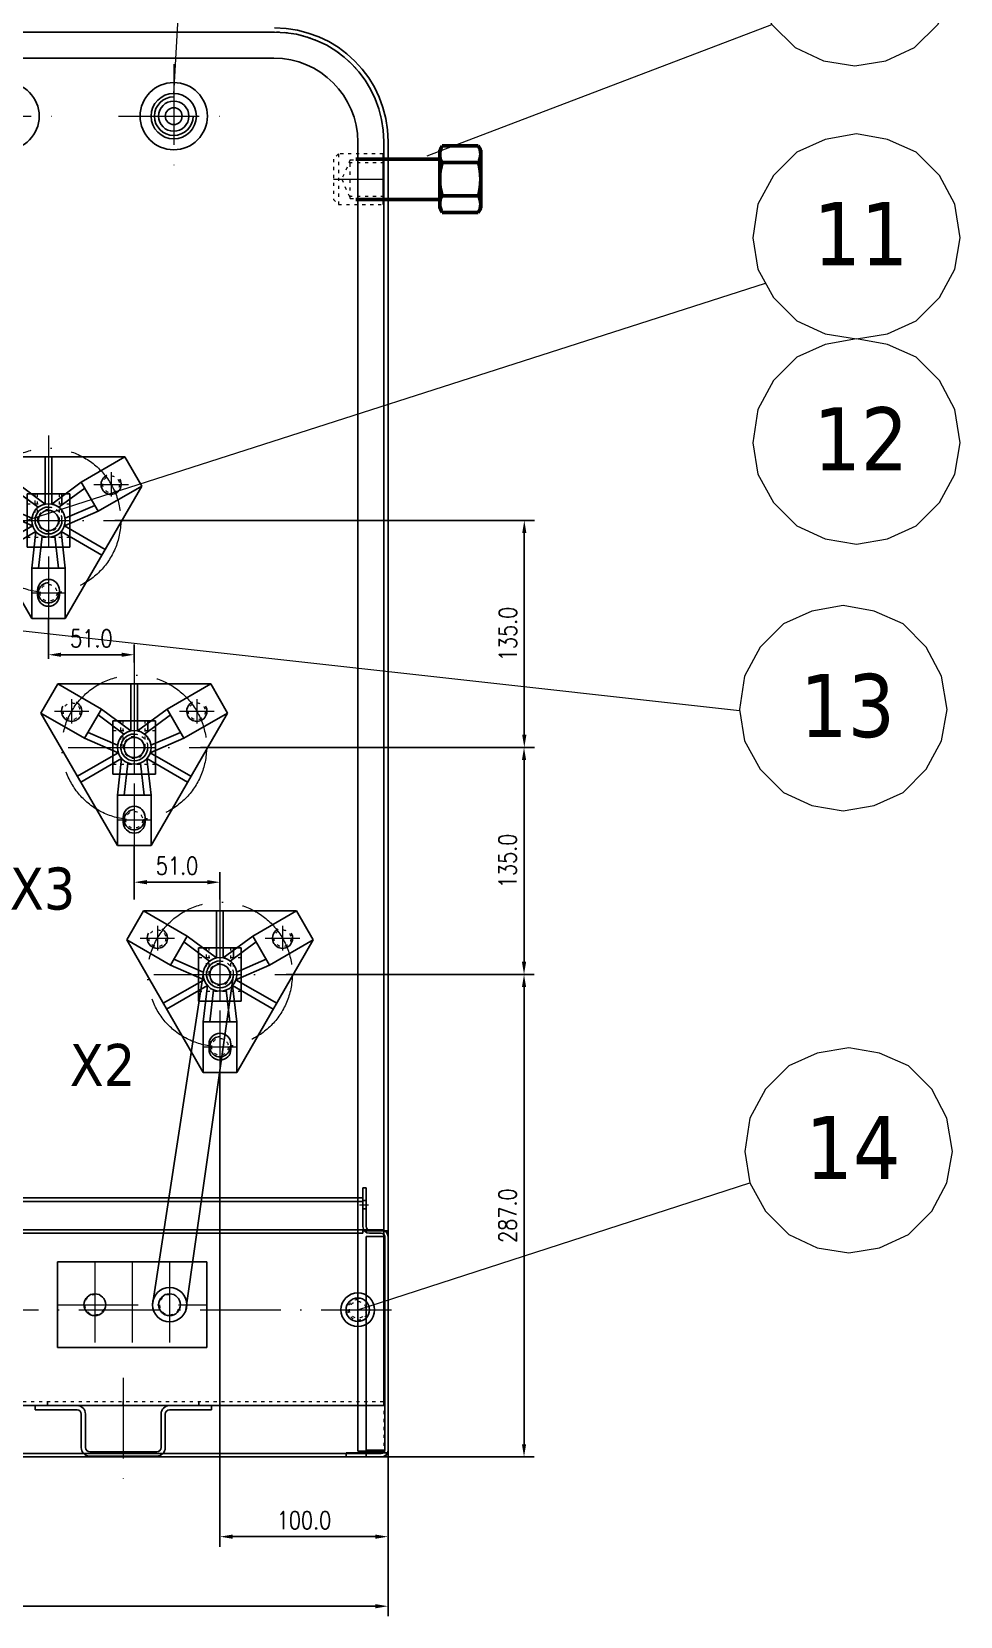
# Model space of a CAD drawing. Header units: millimetres. Extents: x 13152 to 84873, y -6229 to 22177.
# Drawn here: x 30447 to 31000, y 10728 to 11670 of the extents above; entities that cross this region are included whole.
import ezdxf

# ---------------------------------------------------------------- set-up
doc = ezdxf.new("R2010")
doc.units = ezdxf.units.MM
doc.header["$LTSCALE"] = 4
doc.linetypes.add('ACAD_ISO03W100', pattern=[1.18, 0.47, -0.71])
doc.linetypes.add('ACAD_ISO10W100', pattern=[18, 12, -3, 0, -3])
for name, color, linetype, lineweight in [('标注、文本', 3, 'Continuous', 25), ('粗实线', 4, 'Continuous', 53), ('铁心', 3, 'Continuous', 0)]:
    doc.layers.add(name, color=color, linetype=linetype, lineweight=lineweight)
doc.styles.add('Tahoma$001', font='tahoma.ttf', dxfattribs={"height": 2.159784})
doc.styles.add('TH_GBDIM', font='romans.shx', dxfattribs={"width": 0.8, "bigfont": 'gbcbig.shx'})
doc.dimstyles.new('TH_GBDIM1', dxfattribs={"dimscale": 3, "dimtxt": 3.5, "dimasz": 2.5, "dimexe": 2, "dimexo": 0, "dimgap": 1.5, "dimtad": 1, "dimdec": 1, "dimzin": 0, "dimdsep": 46, "dimtxsty": 'TH_GBDIM', "dimcen": 2.5, "dimclrd": 3, "dimclre": 256, "dimclrt": 2, "dimadec": 0, "dimazin": 0, "dimtfac": 0.714286, "dimtdec": 1, "dimtmove": 0, "dimatfit": 3, "dimfxl": 1, "dimtzin": 0, "dimlwd": -1, "dimlwe": -1, "dimarcsym": 0})

# ---------------------------------------------------------------- blocks, each defined once
blk = doc.blocks.new('*D211')
at = {"layer": 'Defpoints', "color": 0, "transparency": 16777216}
for p in [(29669.44, 10826.67), (30659.44, 10826.67), (30659.44, 10733.85)]:
    blk.add_point(p, dxfattribs=at)
at = {"layer": '标注、文本', "transparency": 16777216}
for p, q in [((29669.44, 10826.67), (29669.44, 10727.85)), ((30659.44, 10826.67), (30659.44, 10727.85))]:
    blk.add_line(p, q, dxfattribs=at)
at = {"layer": '标注、文本', "color": 3, "transparency": 16777216}
blk.add_line((29676.94, 10733.85), (30651.94, 10733.85), dxfattribs=at)
for points in [[(29676.94, 10735.1), (29676.94, 10732.6), (29669.44, 10733.85)], [(30651.94, 10735.1), (30651.94, 10732.6), (30659.44, 10733.85)]]:
    blk.add_solid(points, dxfattribs=at)
at = {"layer": '标注、文本', "color": 2, "transparency": 16777216, "insert": (30164.44, 10743.6), "char_height": 10.5, "attachment_point": 5, "style": 'TH_GBDIM'}
blk.add_mtext('990.0', dxfattribs=at)
blk = doc.blocks.new('n123')
at = {"layer": '标注、文本'}
for p, q in [((42775.29, 10967.35), (42800.69, 10967.35)), ((42775.29, 10967.35), (42775.29, 10935.6)), ((42795.99, 10961.47), (42795.99, 10967.35)), ((42800.69, 10967.35), (42800.69, 10935.6)), ((42775.29, 10935.6), (42800.69, 10935.6))]:
    blk.add_line(p, q, dxfattribs=at)
at = {"layer": '标注、文本', "color": 2, "linetype": 'ACAD_ISO03W100', "lineweight": 18}
for p, q in [((42779.99, 10961.47), (42779.99, 10967.35)), ((42781.49, 10951.47), (42781.49, 10967.35)), ((42794.49, 10951.47), (42794.49, 10967.35)), ((42775.29, 10961.47), (42800.69, 10961.47)), ((42779.99, 10951.47), (42779.99, 10961.47)), ((42795.99, 10951.47), (42795.99, 10961.47)), ((42775.29, 10941.47), (42800.69, 10941.47))]:
    blk.add_line(p, q, dxfattribs=at)
at = {"layer": '标注、文本', "color": 1, "linetype": 'ACAD_ISO10W100', "lineweight": 18}
for p, q in [((42787.99, 10967.35), (42787.99, 10935.6)), ((42775.29, 10951.47), (42800.69, 10951.47))]:
    blk.add_line(p, q, dxfattribs=at)
at = {"layer": '标注、文本', "color": 2, "linetype": 'ACAD_ISO03W100', "lineweight": 18}
blk.add_circle((42787.99, 10951.47), 8, dxfattribs=at)
blk.add_arc((42787.99, 10951.47), 6.5, 90, 0, dxfattribs=at)
blk = doc.blocks.new('z123')
at = {"layer": '标注、文本', "color": 1, "linetype": 'ACAD_ISO10W100', "lineweight": 18}
for p, q in [((42445.42, 11148.38), (42445.42, 11039.45)), ((42408.18, 11126.55), (42408.18, 11111.95)), ((42482.66, 11126.55), (42482.66, 11111.95)), ((42397.9, 11119.25), (42418.47, 11119.25)), ((42472.38, 11119.25), (42492.94, 11119.25)), ((42406.05, 11097.75), (42484.8, 11097.75)), ((42435.14, 11054.75), (42455.7, 11054.75))]:
    blk.add_line(p, q, dxfattribs=at)
at = {"layer": '标注、文本'}
for p, q in [((42389.93, 11118.24), (42399.93, 11135.56)), ((42490.91, 11135.56), (42399.93, 11135.56)), ((42425.91, 11120.56), (42399.93, 11135.56)), ((42443.42, 11135.56), (42443.42, 11107.55)), ((42447.42, 11135.56), (42447.42, 11107.55)), ((42464.93, 11120.56), (42490.91, 11135.56)), ((42490.91, 11135.56), (42500.91, 11118.24)), ((42435.42, 11039.45), (42389.93, 11118.24)), ((42415.91, 11103.24), (42389.93, 11118.24)), ((42425.91, 11120.56), (42415.91, 11103.24)), ((42423.9, 11117.08), (42439.28, 11105.64)), ((42425.91, 11120.56), (42443.42, 11107.55)), ((42447.42, 11107.55), (42464.93, 11120.56)), ((42466.94, 11117.08), (42451.56, 11105.64)), ((42455.42, 11039.45), (42500.91, 11118.24)), ((42474.93, 11103.24), (42464.93, 11120.56)), ((42474.93, 11103.24), (42500.91, 11118.24)), ((42417.93, 11106.73), (42435.52, 11099.13)), ((42472.92, 11106.73), (42455.33, 11099.13)), ((42411.68, 11080.58), (42435.94, 11094.59)), ((42415.91, 11103.24), (42435.94, 11094.59)), ((42474.93, 11103.24), (42454.91, 11094.59)), ((42479.17, 11080.58), (42454.91, 11094.59)), ((42413.68, 11077.12), (42437.94, 11091.12)), ((42435.42, 11069.45), (42437.94, 11091.12)), ((42439.45, 11069.45), (42441.66, 11088.49)), ((42451.39, 11069.45), (42449.18, 11088.49)), ((42477.17, 11077.12), (42452.91, 11091.12)), ((42455.42, 11069.45), (42452.91, 11091.12)), ((42435.42, 11069.45), (42455.42, 11069.45)), ((42435.42, 11069.45), (42435.42, 11039.45)), ((42455.42, 11069.45), (42455.42, 11039.45)), ((42438.92, 11053.25), (42438.92, 11056.25)), ((42445.42, 11056.25), (42445.42, 11056.25)), ((42451.92, 11053.25), (42451.92, 11056.25)), ((42435.42, 11039.45), (42455.42, 11039.45))]:
    blk.add_line(p, q, dxfattribs=at)
at = {"layer": '标注、文本', "color": 1, "linetype": 'ACAD_ISO10W100', "lineweight": 18}
blk.add_circle((42445.42, 11097.75), 43, dxfattribs=at)
at = {"layer": '标注、文本', "color": 2, "linetype": 'ACAD_ISO03W100', "lineweight": 18}
for centre in [(42408.18, 11119.25), (42482.66, 11119.25), (42445.42, 11054.75)]:
    blk.add_circle(centre, 5, dxfattribs=at)
at = {"layer": '标注、文本'}
for radius in [10, 6]:
    blk.add_circle((42445.42, 11097.75), radius, dxfattribs=at)
for centre, radius, start, end in [((42408.18, 11119.25), 6, 150, 64.00063), ((42482.66, 11119.25), 6, 115.99937, 30), ((42445.42, 11097.75), 8, 90, 0), ((42445.42, 11056.25), 6.5, 0, 180), ((42445.42, 11054.75), 6, 90, 4.00063), ((42445.42, 11053.25), 6.5, 180, 0)]:
    blk.add_arc(centre, radius, start, end, dxfattribs=at)
blk.add_blockref('n123', (-342.57, 146.28), dxfattribs=at)
blk = doc.blocks.new('*D223')
at = {"layer": 'Defpoints', "color": 0, "transparency": 16777216}
for p in [(30559.44, 11051.37), (30659.44, 11051.37), (30659.44, 10775.23)]:
    blk.add_point(p, dxfattribs=at)
at = {"layer": '标注、文本', "transparency": 16777216}
for p, q in [((30559.44, 11051.37), (30559.44, 10769.23)), ((30659.44, 11051.37), (30659.44, 10769.23))]:
    blk.add_line(p, q, dxfattribs=at)
at = {"layer": '标注、文本', "color": 3, "transparency": 16777216}
blk.add_line((30566.94, 10775.23), (30651.94, 10775.23), dxfattribs=at)
for points in [[(30566.94, 10776.48), (30566.94, 10773.98), (30559.44, 10775.23)], [(30651.94, 10776.48), (30651.94, 10773.98), (30659.44, 10775.23)]]:
    blk.add_solid(points, dxfattribs=at)
at = {"layer": '标注、文本', "color": 2, "transparency": 16777216, "insert": (30609.44, 10784.98), "char_height": 10.5, "attachment_point": 5, "style": 'TH_GBDIM'}
blk.add_mtext('100.0', dxfattribs=at)
blk = doc.blocks.new('*D224')
at = {"layer": 'Defpoints', "color": 0, "transparency": 16777216}
for p in [(30457.44, 11297.39), (30508.44, 11299.81), (30508.44, 11295.29)]:
    blk.add_point(p, dxfattribs=at)
at = {"layer": '标注、文本', "transparency": 16777216}
for p, q in [((30457.44, 11297.39), (30457.44, 11305.81)), ((30508.44, 11295.29), (30508.44, 11305.81))]:
    blk.add_line(p, q, dxfattribs=at)
at = {"layer": '标注、文本', "color": 3, "transparency": 16777216}
blk.add_line((30464.94, 11299.81), (30500.94, 11299.81), dxfattribs=at)
for points in [[(30464.94, 11301.06), (30464.94, 11298.56), (30457.44, 11299.81)], [(30500.94, 11301.06), (30500.94, 11298.56), (30508.44, 11299.81)]]:
    blk.add_solid(points, dxfattribs=at)
at = {"layer": '标注、文本', "color": 2, "transparency": 16777216, "insert": (30482.94, 11309.56), "char_height": 10.5, "attachment_point": 5, "style": 'TH_GBDIM'}
blk.add_mtext('51.0', dxfattribs=at)
blk = doc.blocks.new('*D225')
at = {"layer": 'Defpoints', "color": 0, "transparency": 16777216}
for p in [(30559.44, 11164.51), (30508.44, 11154.16), (30559.44, 11154.16)]:
    blk.add_point(p, dxfattribs=at)
at = {"layer": '标注、文本', "transparency": 16777216}
for p, q in [((30508.44, 11154.16), (30508.44, 11170.51)), ((30559.44, 11154.16), (30559.44, 11170.51))]:
    blk.add_line(p, q, dxfattribs=at)
at = {"layer": '标注、文本', "color": 3, "transparency": 16777216}
blk.add_line((30515.94, 11164.51), (30551.94, 11164.51), dxfattribs=at)
for points in [[(30515.94, 11165.76), (30515.94, 11163.26), (30508.44, 11164.51)], [(30551.94, 11165.76), (30551.94, 11163.26), (30559.44, 11164.51)]]:
    blk.add_solid(points, dxfattribs=at)
at = {"layer": '标注、文本', "color": 2, "transparency": 16777216, "insert": (30533.94, 11174.26), "char_height": 10.5, "attachment_point": 5, "style": 'TH_GBDIM'}
blk.add_mtext('51.0', dxfattribs=at)
blk = doc.blocks.new('*D226')
at = {"layer": 'Defpoints', "color": 0, "transparency": 16777216}
for p in [(30598.81, 11109.67), (30598.81, 10822.67), (30740.33, 10822.67)]:
    blk.add_point(p, dxfattribs=at)
at = {"layer": '标注、文本', "transparency": 16777216}
for p, q in [((30598.81, 11109.67), (30746.33, 11109.67)), ((30598.81, 10822.67), (30746.33, 10822.67))]:
    blk.add_line(p, q, dxfattribs=at)
at = {"layer": '标注、文本', "color": 3, "transparency": 16777216}
blk.add_line((30740.33, 11102.17), (30740.33, 10830.17), dxfattribs=at)
for points in [[(30739.08, 11102.17), (30741.58, 11102.17), (30740.33, 11109.67)], [(30739.08, 10830.17), (30741.58, 10830.17), (30740.33, 10822.67)]]:
    blk.add_solid(points, dxfattribs=at)
at = {"layer": '标注、文本', "color": 2, "transparency": 16777216, "insert": (30730.58, 10966.17), "char_height": 10.5, "attachment_point": 5, "rotation": 90, "style": 'TH_GBDIM'}
blk.add_mtext('287.0', dxfattribs=at)
blk = doc.blocks.new('*D227')
at = {"layer": 'Defpoints', "color": 0, "transparency": 16777216}
for p in [(30547.81, 11244.67), (30740.33, 11244.67), (30598.81, 11109.67)]:
    blk.add_point(p, dxfattribs=at)
at = {"layer": '标注、文本', "transparency": 16777216}
for p, q in [((30547.81, 11244.67), (30746.33, 11244.67)), ((30598.81, 11109.67), (30746.33, 11109.67))]:
    blk.add_line(p, q, dxfattribs=at)
at = {"layer": '标注、文本', "color": 3, "transparency": 16777216}
blk.add_line((30740.33, 11117.17), (30740.33, 11237.17), dxfattribs=at)
for points in [[(30739.08, 11237.17), (30741.58, 11237.17), (30740.33, 11244.67)], [(30739.08, 11117.17), (30741.58, 11117.17), (30740.33, 11109.67)]]:
    blk.add_solid(points, dxfattribs=at)
at = {"layer": '标注、文本', "color": 2, "transparency": 16777216, "insert": (30730.58, 11177.17), "char_height": 10.5, "attachment_point": 5, "rotation": 90, "style": 'TH_GBDIM'}
blk.add_mtext('135.0', dxfattribs=at)
blk = doc.blocks.new('*D228')
at = {"layer": 'Defpoints', "color": 0, "transparency": 16777216}
for p in [(30496.81, 11379.67), (30740.49, 11379.67), (30547.81, 11244.67)]:
    blk.add_point(p, dxfattribs=at)
at = {"layer": '标注、文本', "transparency": 16777216}
for p, q in [((30496.81, 11379.67), (30746.49, 11379.67)), ((30547.81, 11244.67), (30746.49, 11244.67))]:
    blk.add_line(p, q, dxfattribs=at)
at = {"layer": '标注、文本', "color": 3, "transparency": 16777216}
blk.add_line((30740.49, 11252.17), (30740.49, 11372.17), dxfattribs=at)
for points in [[(30739.24, 11372.17), (30741.74, 11372.17), (30740.49, 11379.67)], [(30739.24, 11252.17), (30741.74, 11252.17), (30740.49, 11244.67)]]:
    blk.add_solid(points, dxfattribs=at)
at = {"layer": '标注、文本', "color": 2, "transparency": 16777216, "insert": (30730.74, 11312.17), "char_height": 10.5, "attachment_point": 5, "rotation": 90, "style": 'TH_GBDIM'}
blk.add_mtext('135.0', dxfattribs=at)

msp = doc.modelspace()

# ---------------------------------------------------------------- linework, layer by layer
at = {"layer": '标注、文本'}
for p, q in [((29736.94, 11670.17), (30591.94, 11670.17)), ((29737.44, 11654.67), (30591.44, 11654.67)), ((30641.44, 11604.67), (30641.44, 10826.17)), ((30656.94, 11605.17), (30656.94, 10853.17)), ((30659.44, 11605.17), (30659.44, 10826.17)), ((30656.44, 11597.67), (30656.94, 11597.17)), ((30656.44, 11567.67), (30656.44, 11597.67)), ((30656.94, 11568.17), (30656.94, 11597.17)), ((30656.94, 11568.17), (30656.44, 11567.67)), ((30457.44, 11321.37), (30457.44, 11297.39)), ((30508.44, 11186.37), (30508.44, 11154.16)), ((30519.26, 10913.18), (30549.44, 11109.67)), ((30539.22, 10910.17), (30567.44, 11109.67)), ((30644.44, 10982.67), (30646.44, 10982.67)), ((30644.44, 10959.67), (30644.44, 10982.67)), ((30646.44, 10959.67), (30646.44, 10982.67)), ((29684.44, 10976.67), (30644.44, 10976.67)), ((29684.44, 10974.67), (30644.44, 10974.67)), ((30644.44, 10975.17), (30646.44, 10975.17)), ((30644.44, 10970.17), (30646.44, 10970.17)), ((29684.44, 10957.67), (30649.44, 10957.67)), ((29684.44, 10957.67), (30644.44, 10957.67)), ((29684.44, 10955.67), (30644.44, 10955.67)), ((30629.4, 10957.67), (30627.4, 10957.67)), ((30644.44, 10955.67), (30644.44, 10957.67)), ((30644.44, 10957.16), (30659.44, 10957.16)), ((30646.44, 10826.67), (30646.44, 10953.67)), ((30646.44, 10953.67), (30657.44, 10953.67)), ((30648.44, 10957.67), (30655.44, 10957.67)), ((30648.44, 10955.67), (30655.44, 10955.67)), ((30657.4, 10957.67), (30655.4, 10957.67)), ((30657.44, 10826.67), (30657.44, 10953.67)), ((30659.44, 10826.67), (30659.44, 10953.67)), ((30462.72, 10938.68), (30551.72, 10938.68)), ((30462.72, 10887.68), (30462.72, 10938.68)), ((30551.72, 10938.68), (30551.72, 10887.68)), ((30551.72, 10887.68), (30462.72, 10887.68)), ((29682.44, 10853.17), (30656.94, 10853.17)), ((30449.44, 10853.17), (30474.44, 10853.17)), ((30449.44, 10853.17), (30449.44, 10850.67)), ((30449.44, 10850.67), (30474.44, 10850.67)), ((30456.94, 10855.67), (30456.94, 10853.17)), ((30501.94, 10855.67), (30501.94, 10853.17)), ((30529.44, 10853.17), (30554.44, 10853.17)), ((30529.44, 10850.67), (30554.44, 10850.67)), ((30546.94, 10855.67), (30546.94, 10853.17)), ((30554.44, 10853.17), (30554.44, 10850.67)), ((30476.94, 10848.17), (30476.94, 10828.17)), ((30479.44, 10848.17), (30479.44, 10828.17)), ((30524.44, 10848.17), (30524.44, 10828.17)), ((30526.94, 10848.17), (30526.94, 10828.17)), ((29694.44, 10824.67), (30655.44, 10824.67)), ((29694.44, 10822.67), (30634.44, 10822.67)), ((29694.44, 10822.67), (30655.44, 10822.67)), ((30481.94, 10825.67), (30521.94, 10825.67)), ((30481.94, 10823.17), (30521.94, 10823.17)), ((30634.44, 10825.17), (30655.94, 10825.17)), ((30634.44, 10825.17), (30634.44, 10822.67)), ((30634.44, 10825.17), (30659.29, 10825.17)), ((30634.44, 10822.67), (30655.94, 10822.67)), ((30634.44, 10822.67), (30655.94, 10822.67)), ((30641.44, 10826.17), (30656.94, 10826.17)), ((30646.44, 10826.67), (30657.44, 10826.67)), ((30646.44, 10822.67), (30646.44, 10824.67))]:
    msp.add_line(p, q, dxfattribs=at)
at = {"layer": '标注、文本', "color": 2, "linetype": 'ACAD_ISO03W100', "lineweight": 18}
for p, q in [((29758.51, 11670.17), (30591.94, 11670.17)), ((30656.94, 11605.17), (30656.94, 10826.17)), ((30629.94, 11597.67), (30626.94, 11594.67)), ((30626.94, 11594.67), (30626.94, 11570.67)), ((30656.44, 11597.67), (30629.94, 11597.67)), ((30629.94, 11597.67), (30629.94, 11567.67)), ((30636.94, 11594.17), (30631.94, 11582.67)), ((30636.94, 11571.17), (30636.94, 11594.17)), ((30636.94, 11594.17), (30656.94, 11594.17)), ((30636.29, 11592.67), (30656.94, 11592.67)), ((30631.94, 11582.67), (30636.94, 11571.17)), ((30626.94, 11570.67), (30629.94, 11567.67)), ((30629.94, 11567.67), (30656.44, 11567.67)), ((30636.29, 11572.67), (30656.94, 11572.67)), ((30636.94, 11571.17), (30656.94, 11571.17)), ((29682.44, 10855.67), (30656.94, 10855.67))]:
    msp.add_line(p, q, dxfattribs=at)
at = {"layer": '标注、文本', "color": 1, "linetype": 'ACAD_ISO10W100', "lineweight": 18}
for p, q in [((30531.94, 11651.14), (30531.94, 11589.19)), ((30531.94, 11651.14), (30531.94, 11589.19)), ((30399.05, 11620.17), (30464.82, 11620.17)), ((30499.05, 11620.17), (30564.82, 11620.17)), ((30499.05, 11620.17), (30564.82, 11620.17)), ((30626.94, 11582.67), (30656.94, 11582.67)), ((30626.94, 11582.67), (30656.94, 11582.67)), ((30626.94, 11582.67), (30656.94, 11582.67)), ((30535.4, 11266.17), (30555.96, 11266.17)), ((30642.53, 10972.67), (30647.86, 10972.67)), ((30484.97, 10938.68), (30484.97, 10887.68)), ((30507.22, 10938.68), (30507.22, 10887.68)), ((30529.47, 10938.68), (30529.47, 10887.68)), ((30641.44, 10890.17), (30641.44, 10930.17)), ((29682.44, 10910.17), (30659.44, 10910.17)), ((30462.72, 10913.18), (30551.72, 10913.18)), ((30621.44, 10910.17), (30661.44, 10910.17)), ((30501.94, 10869.79), (30501.94, 10807.57))]:
    msp.add_line(p, q, dxfattribs=at)
at = {"layer": '标注、文本'}
for centre, radius in [((30431.94, 11620.17), 20), ((30531.94, 11620.17), 20), ((30531.94, 11620.17), 13.5), ((30531.94, 11620.17), 9), ((30531.94, 11620.17), 5), ((30484.97, 10913.18), 6.5), ((30529.47, 10913.18), 10.21), ((30529.47, 10913.18), 6.5), ((30641.44, 10910.17), 10), ((30641.44, 10910.17), 7)]:
    msp.add_circle(centre, radius, dxfattribs=at)
at = {"layer": '标注、文本', "color": 2, "linetype": 'ACAD_ISO03W100', "lineweight": 18}
msp.add_circle((30641.44, 10910.17), 5, dxfattribs=at)
at = {"layer": '标注、文本'}
for centre, radius, start, end in [((30591.94, 11605.17), 67.5, 0, 90), ((30591.94, 11605.17), 65, 0, 90), ((30591.44, 11604.67), 50, 0, 90), ((30531.94, 11620.17), 11.5, 90, 0), ((30648.44, 10959.67), 4, 180, 270), ((30648.44, 10959.67), 2, 180, 270), ((30655.44, 10953.67), 4, 0, 90), ((30655.44, 10953.67), 2, 0, 90), ((30474.44, 10848.17), 5, 0, 90), ((30474.44, 10848.17), 2.5, 0, 90), ((30529.44, 10848.17), 5, 90, 180), ((30529.44, 10848.17), 2.5, 90, 180), ((30481.94, 10828.17), 5, 180, 270), ((30481.94, 10828.17), 2.5, 180, 270), ((30521.94, 10828.17), 5, 270, 0), ((30521.94, 10828.17), 2.5, 270, 0), ((30655.44, 10826.67), 4, 270, 0), ((30655.44, 10826.67), 2, 270, 0), ((30655.94, 10826.17), 3.5, 270, 0), ((30655.94, 10826.17), 1, 270, 0)]:
    msp.add_arc(centre, radius, start, end, dxfattribs=at)
at = {"layer": '标注、文本', "color": 2, "linetype": 'ACAD_ISO03W100', "lineweight": 18}
for centre, radius, start, end in [((30591.94, 11605.17), 65, 0, 90), ((30484.97, 10913.18), 6, 90, 0), ((30529.47, 10913.18), 6, 90, 0), ((30641.44, 10910.17), 6, 90, 0)]:
    msp.add_arc(centre, radius, start, end, dxfattribs=at)
at = {"layer": '粗实线', "ltscale": 2}
for p, q in [((30690.19, 11594.67), (30640.19, 11594.67)), ((30691.72, 11602.52), (30690.19, 11599.86)), ((30690.19, 11599.86), (30690.19, 11565.48)), ((30690.19, 11565.48), (30690.19, 11599.86)), ((30690.19, 11594.67), (30690.19, 11570.67)), ((30691.72, 11602.52), (30713.05, 11602.52)), ((30713.05, 11602.52), (30714.59, 11599.86)), ((30714.59, 11565.48), (30714.59, 11599.86)), ((30691.72, 11592.59), (30713.05, 11592.59)), ((30690.19, 11570.67), (30640.19, 11570.67)), ((30691.72, 11562.82), (30690.19, 11565.48)), ((30691.72, 11572.74), (30713.05, 11572.74)), ((30713.05, 11562.82), (30714.59, 11565.48)), ((30691.72, 11562.82), (30713.05, 11562.82))]:
    msp.add_line(p, q, dxfattribs=at)
for centre, radius, start, end in [((30699.32, 11597.44), 9.14, 146.29544, 212.55875), ((30705.45, 11597.44), 9.14, 327.91444, 33.70456), ((30726.19, 11582.67), 36, 163.9966, 196.0034), ((30678.59, 11582.67), 36, 343.9966, 16.0034), ((30699.32, 11567.89), 9.14, 147.91444, 213.70456), ((30705.45, 11567.89), 9.14, 326.29544, 32.08556)]:
    msp.add_arc(centre, radius, start, end, dxfattribs=at)
at = {"layer": '铁心', "lineweight": 13}
for points in [[(30531.94, 11633.17), (30579.81, 12475.19), (30579.81, 12475.19)], [(30682.69, 11596.66), (30887.78, 11674.78), (30887.78, 11674.78)], [(30441.52, 11378.85), (30884.07, 11520.76), (30884.07, 11520.76)], [(30287.14, 11331.38), (30868.61, 11266.63), (30868.61, 11266.63)], [(30641.44, 10910.17), (30874.72, 10985.63), (30874.72, 10985.63)]]:
    msp.add_lwpolyline(points, dxfattribs=at)
for points in [[(30998.91, 11710.32), (30995.6, 11730.2), (30986.57, 11747.36), (30972.71, 11761.22), (30955.54, 11768.75), (30937.17, 11772.06), (30918.5, 11768.75), (30901.63, 11761.22), (30887.78, 11747.36), (30878.44, 11730.2), (30875.43, 11710.32), (30878.44, 11691.64), (30887.78, 11674.78), (30901.63, 11660.92), (30918.5, 11653.09), (30937.17, 11650.08), (30955.54, 11653.09), (30972.71, 11660.92), (30986.57, 11674.78), (30995.6, 11691.64)], [(30999.87, 11547.87), (30996.56, 11567.75), (30987.52, 11584.92), (30973.67, 11598.77), (30956.5, 11606.3), (30938.13, 11609.61), (30919.45, 11606.3), (30902.59, 11598.77), (30888.73, 11584.92), (30879.4, 11567.75), (30876.39, 11547.87), (30879.4, 11529.2), (30888.73, 11512.33), (30902.59, 11498.48), (30919.45, 11490.65), (30938.13, 11487.63), (30956.5, 11490.65), (30973.67, 11498.48), (30987.52, 11512.33), (30996.56, 11529.2)], [(30999.87, 11425.89), (30996.56, 11445.77), (30987.52, 11462.94), (30973.67, 11476.79), (30956.5, 11484.32), (30938.13, 11487.63), (30919.45, 11484.32), (30902.59, 11476.79), (30888.73, 11462.94), (30879.4, 11445.77), (30876.39, 11425.89), (30879.4, 11407.22), (30888.73, 11390.35), (30902.59, 11376.49), (30919.45, 11368.66), (30938.13, 11365.65), (30956.5, 11368.66), (30973.67, 11376.49), (30987.52, 11390.35), (30996.56, 11407.22)], [(30991.99, 11267.26), (30988.68, 11287.14), (30979.64, 11304.31), (30965.79, 11318.16), (30948.62, 11325.69), (30930.25, 11329.01), (30911.57, 11325.69), (30894.71, 11318.16), (30880.85, 11304.31), (30871.52, 11287.14), (30868.5, 11267.26), (30871.52, 11248.59), (30880.85, 11231.72), (30894.71, 11217.87), (30911.57, 11210.04), (30930.25, 11207.03), (30948.62, 11210.04), (30965.79, 11217.87), (30979.64, 11231.72), (30988.68, 11248.59)], [(30995.2, 11004.3), (30991.89, 11024.18), (30982.85, 11041.35), (30969, 11055.2), (30951.83, 11062.73), (30933.46, 11066.04), (30914.78, 11062.73), (30897.92, 11055.2), (30884.06, 11041.35), (30874.72, 11024.18), (30871.71, 11004.3), (30874.72, 10985.63), (30884.06, 10968.76), (30897.92, 10954.91), (30914.78, 10947.07), (30933.46, 10944.06), (30951.83, 10947.07), (30969, 10954.91), (30982.85, 10968.76), (30991.89, 10985.63)]]:
    msp.add_lwpolyline(points, close=True, dxfattribs=at)

# ---------------------------------------------------------------- block references
at = {"layer": '标注、文本'}
for p in [(-11987.98, 281.91), (-11936.98, 146.91), (-11885.98, 11.91)]:
    msp.add_blockref('z123', p, dxfattribs=at)

# ---------------------------------------------------------------- texts
at = {"layer": '标注、文本', "lineweight": 13, "style": 'Tahoma$001'}
for s, p in [('X3', (30434.42, 11148.25)), ('X2', (30470.07, 11043.33))]:
    msp.add_text(s, height=25, dxfattribs=at).set_placement(p)
at = {"layer": '铁心', "lineweight": 13, "style": 'Tahoma$001'}
for s, p in [('11', (30912.45, 11531.45)), ('12', (30912.45, 11409.47)), ('13', (30904.57, 11250.84)), ('14', (30907.78, 10987.88))]:
    msp.add_text(s, height=37.589, dxfattribs=at).set_placement(p)

# ---------------------------------------------------------------- dimensions: what is measured, and where the dimension line sits
at = {"layer": '标注、文本'}
for base, p1, p2, picture, middle in [((30740.49, 11379.67), (30547.81, 11244.67), (30496.81, 11379.67), '*D228', (30730.74, 11312.17)), ((30740.33, 11244.67), (30598.81, 11109.67), (30547.81, 11244.67), '*D227', (30730.58, 11177.17)), ((30740.33, 10822.67), (30598.81, 11109.67), (30598.81, 10822.67), '*D226', (30730.58, 10966.17))]:
    dim = msp.add_linear_dim(base=base, p1=p1, p2=p2, angle=90, dimstyle='TH_GBDIM1', dxfattribs=at)
    dim.commit()
    dim.dimension.update_dxf_attribs({"geometry": picture, "text_midpoint": middle})
for base, p1, p2, picture, middle in [((30508.44, 11299.81), (30457.44, 11297.39), (30508.44, 11295.29), '*D224', (30482.94, 11309.56)), ((30559.44, 11164.51), (30508.44, 11154.16), (30559.44, 11154.16), '*D225', (30533.94, 11174.26)), ((30659.44, 10775.23), (30559.44, 11051.37), (30659.44, 11051.37), '*D223', (30609.44, 10784.98))]:
    dim = msp.add_linear_dim(base=base, p1=p1, p2=p2, dimstyle='TH_GBDIM1', dxfattribs=at)
    dim.commit()
    dim.dimension.update_dxf_attribs({"geometry": picture, "text_midpoint": middle})
dim = msp.add_aligned_dim(p1=(29669.44, 10826.67), p2=(30659.44, 10826.67), distance=-92.82, dimstyle='TH_GBDIM1', dxfattribs=at)
dim.commit()
dim.dimension.update_dxf_attribs({"geometry": '*D211', "text_midpoint": (30164.44, 10743.6)})

doc.saveas('drawing.dxf')
